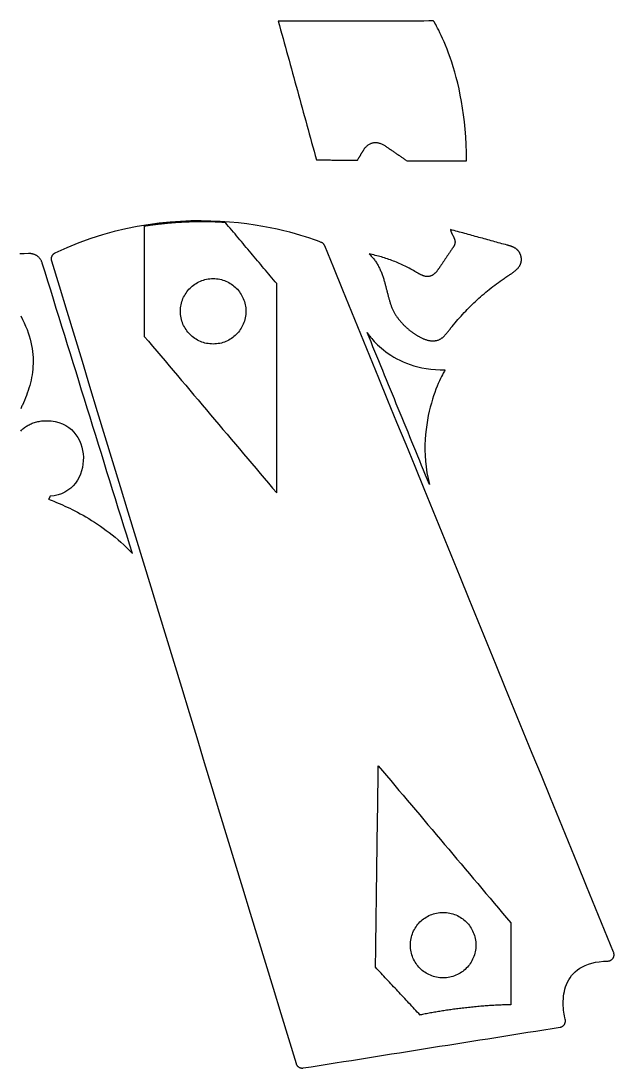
# Model space of a CAD drawing. Header units: metres. Extents: x 8 to 146, y -150 to -67.
# Drawn here: x 98.5 to 145.5, y -149.7 to -66.6 of the extents above; entities that cross this region are included whole.
import ezdxf

# ---------------------------------------------------------------- set-up
doc = ezdxf.new("R2010")
doc.units = ezdxf.units.M

msp = doc.modelspace()

# ---------------------------------------------------------------- linework, layer by layer
for points in [[(131.197858, -66.603118), (130.813048, -66.60388), (130.428238, -66.604642), (130.043428, -66.605404), (129.658618, -66.606166), (129.273808, -66.606928), (128.888998, -66.60769), (128.504188, -66.608452), (128.119378, -66.609214), (127.734568, -66.609976), (127.349758, -66.610738), (126.964948, -66.6115), (126.580138, -66.612262), (126.195328, -66.613024), (125.810518, -66.613786), (125.425708, -66.614548), (125.040898, -66.61531), (124.656088, -66.616072), (124.271278, -66.616834), (123.886468, -66.617596), (123.501658, -66.618358), (123.116848, -66.61912), (122.732038, -66.619882), (122.347228, -66.620644), (121.962418, -66.621406), (121.577608, -66.622168), (121.192798, -66.62293), (120.807988, -66.623692), (120.423178, -66.624454), (120.038368, -66.625216), (119.653558, -66.625978), (119.268748, -66.62674), (118.883938, -66.627502), (118.978426, -66.971418), (119.072914, -67.315334), (119.167402, -67.65925), (119.26189, -68.003166), (119.356378, -68.347082), (119.450866, -68.690998), (119.545354, -69.034914), (119.639842, -69.37883), (119.73433, -69.722746), (119.828818, -70.066662), (119.923306, -70.410578), (120.017794, -70.754494), (120.112282, -71.09841), (120.20677, -71.442326), (120.301258, -71.786242), (120.395746, -72.130158), (120.490234, -72.474074), (120.584722, -72.81799), (120.67921, -73.161906), (120.773698, -73.505822), (120.868186, -73.849738), (120.962674, -74.193654), (121.057162, -74.53757), (121.15165, -74.881486), (121.246138, -75.225402), (121.340626, -75.569318), (121.435114, -75.913234), (121.529602, -76.25715), (121.62409, -76.601066), (121.718578, -76.944982), (121.813066, -77.288898), (121.907554, -77.632814), (122.009408, -77.633068), (122.111262, -77.633322), (122.213116, -77.633576), (122.31497, -77.63383), (122.416824, -77.634084), (122.518678, -77.634338), (122.620532, -77.634592), (122.722386, -77.634846), (122.82424, -77.6351), (122.926094, -77.635354), (123.027948, -77.635608), (123.129802, -77.635862), (123.231656, -77.636116), (123.33351, -77.63637), (123.435364, -77.636624), (123.537218, -77.636878), (123.639072, -77.637132), (123.740926, -77.637386), (123.84278, -77.63764), (123.944634, -77.637894), (124.046488, -77.638148), (124.148342, -77.638402), (124.250196, -77.638656), (124.35205, -77.63891), (124.453904, -77.639164), (124.555758, -77.639418), (124.657612, -77.639672), (124.759466, -77.639926), (124.86132, -77.64018), (124.963174, -77.640434), (125.065028, -77.640688), (125.166882, -77.640942), (125.184154, -77.612494), (125.201426, -77.584046), (125.218698, -77.555598), (125.23597, -77.52715), (125.253242, -77.498702), (125.270514, -77.470254), (125.287786, -77.441806), (125.305058, -77.413358), (125.32233, -77.38491), (125.339602, -77.356462), (125.356874, -77.328014), (125.374146, -77.299566), (125.391418, -77.271118), (125.40869, -77.24267), (125.425962, -77.214222), (125.443234, -77.185774), (125.460506, -77.157326), (125.477778, -77.128878), (125.49505, -77.10043), (125.512322, -77.071982), (125.529594, -77.043534), (125.546866, -77.015086), (125.564138, -76.986638), (125.58141, -76.95819), (125.598682, -76.929742), (125.615954, -76.901294), (125.633226, -76.872846), (125.650498, -76.844398), (125.66777, -76.81595), (125.685042, -76.787502), (125.702314, -76.759054), (125.719586, -76.730606), (125.759718, -76.68006), (125.800866, -76.632308), (125.84303, -76.58735), (125.88621, -76.545186), (125.930406, -76.505816), (125.975364, -76.46924), (126.021338, -76.435458), (126.068074, -76.40447), (126.115572, -76.376276), (126.163832, -76.350876), (126.212854, -76.32827), (126.262384, -76.308458), (126.312676, -76.29144), (126.363476, -76.277216), (126.414784, -76.265786), (126.4666, -76.25715), (126.518924, -76.251308), (126.571502, -76.248006), (126.624588, -76.247498), (126.677928, -76.249784), (126.731522, -76.254864), (126.78537, -76.262738), (126.839472, -76.273406), (126.893828, -76.286614), (126.948184, -76.302616), (127.002794, -76.321412), (127.057404, -76.343002), (127.112014, -76.367132), (127.166624, -76.394056), (127.22098, -76.423774), (127.275336, -76.456286), (127.329438, -76.491338), (127.384556, -76.529184), (127.439674, -76.56703), (127.494792, -76.604876), (127.54991, -76.642722), (127.605028, -76.680568), (127.660146, -76.718414), (127.715264, -76.75626), (127.770382, -76.794106), (127.8255, -76.831952), (127.880618, -76.869798), (127.935736, -76.907644), (127.990854, -76.94549), (128.045972, -76.983336), (128.10109, -77.021182), (128.156208, -77.059028), (128.211326, -77.096874), (128.266444, -77.13472), (128.321562, -77.172566), (128.37668, -77.210412), (128.431798, -77.248258), (128.486916, -77.286104), (128.542034, -77.32395), (128.597152, -77.361796), (128.65227, -77.399642), (128.707388, -77.437488), (128.762506, -77.475334), (128.817624, -77.51318), (128.872742, -77.551026), (128.92786, -77.588872), (128.982978, -77.626718), (129.038096, -77.664564), (129.093214, -77.70241), (129.240788, -77.70241), (129.388362, -77.70241), (129.535936, -77.70241), (129.68351, -77.70241), (129.831084, -77.70241), (129.978658, -77.70241), (130.126232, -77.70241), (130.273806, -77.70241), (130.42138, -77.70241), (130.568954, -77.70241), (130.716528, -77.70241), (130.864102, -77.70241), (131.011676, -77.70241), (131.15925, -77.70241), (131.306824, -77.70241), (131.454398, -77.70241), (131.601972, -77.70241), (131.749546, -77.70241), (131.89712, -77.70241), (132.044694, -77.70241), (132.192268, -77.70241), (132.339842, -77.70241), (132.487416, -77.70241), (132.63499, -77.70241), (132.782564, -77.70241), (132.930138, -77.70241), (133.077712, -77.70241), (133.225286, -77.70241), (133.37286, -77.70241), (133.520434, -77.70241), (133.668008, -77.70241), (133.815582, -77.70241), (133.810248, -77.049376), (133.790182, -76.414122), (133.7564, -75.796902), (133.709918, -75.19797), (133.651752, -74.61758), (133.582664, -74.055732), (133.503924, -73.51268), (133.416294, -72.988678), (133.32079, -72.48398), (133.218428, -71.998586), (133.110224, -71.53275), (132.99694, -71.086726), (132.879846, -70.660514), (132.759704, -70.254368), (132.63753, -69.868542), (132.51434, -69.50329), (132.39115, -69.158612), (132.268722, -68.835016), (132.148326, -68.532502), (132.030724, -68.25107), (131.916932, -67.991228), (131.807966, -67.752976), (131.704588, -67.536568), (131.608068, -67.342004), (131.519168, -67.169538), (131.438904, -67.019678), (131.368292, -66.89217), (131.308348, -66.787522), (131.260088, -66.705734), (131.224528, -66.64706), (131.20243, -66.611754), (131.19481, -66.599816)], [(145.470118, -140.510514), (144.7546, -138.758676), (144.039082, -137.006838), (143.323564, -135.255), (142.608046, -133.503162), (141.892528, -131.751324), (141.17701, -129.999486), (140.461492, -128.247648), (139.745974, -126.49581), (139.030456, -124.743972), (138.314938, -122.992134), (137.59942, -121.240296), (136.883902, -119.488458), (136.168384, -117.73662), (135.452866, -115.984782), (134.737348, -114.232944), (134.02183, -112.481106), (133.306312, -110.729268), (132.590794, -108.97743), (131.875276, -107.225592), (131.159758, -105.473754), (130.44424, -103.721916), (129.728722, -101.970078), (129.013204, -100.21824), (128.297686, -98.466402), (127.582168, -96.714564), (126.86665, -94.962726), (126.151132, -93.210888), (125.435614, -91.45905), (124.720096, -89.707212), (124.004578, -87.955374), (123.28906, -86.203536), (122.573542, -84.451698), (122.568462, -84.43976), (122.563128, -84.428076), (122.55754, -84.416392), (122.551698, -84.404962), (122.545602, -84.393786), (122.539252, -84.38261), (122.532648, -84.371688), (122.52579, -84.36102), (122.518678, -84.350606), (122.511312, -84.340192), (122.503692, -84.330032), (122.495818, -84.320126), (122.48769, -84.310474), (122.479308, -84.301076), (122.470672, -84.291678), (122.461782, -84.282534), (122.452638, -84.273644), (122.443494, -84.265008), (122.434096, -84.256626), (122.424444, -84.248498), (122.414538, -84.240624), (122.404378, -84.233004), (122.393964, -84.225638), (122.38355, -84.218526), (122.372882, -84.211668), (122.36196, -84.205064), (122.350784, -84.198714), (122.339608, -84.192618), (122.328178, -84.186776), (122.316494, -84.181188), (122.30481, -84.175854), (122.292872, -84.170774), (122.131328, -84.107782), (121.924572, -84.030312), (121.673874, -83.940396), (121.380758, -83.840066), (121.04624, -83.731354), (120.671844, -83.616546), (120.258586, -83.49742), (119.80799, -83.376008), (119.321326, -83.254342), (118.799864, -83.134454), (118.244874, -83.018376), (117.657626, -82.907886), (117.039644, -82.80527), (116.391944, -82.71256), (115.71605, -82.631788), (115.013232, -82.564732), (114.28476, -82.513678), (113.531904, -82.480658), (112.755934, -82.46745), (111.95812, -82.47634), (111.139986, -82.509106), (110.302548, -82.568034), (109.44733, -82.654902), (108.575602, -82.771742), (107.688634, -82.92084), (106.787696, -83.103974), (105.874058, -83.323176), (104.94899, -83.580478), (104.014016, -83.878166), (103.070152, -84.218018), (102.118922, -84.602066), (101.161596, -85.032342), (101.140514, -85.04301), (101.120194, -85.05444), (101.100636, -85.066632), (101.08184, -85.079586), (101.063552, -85.093302), (101.046026, -85.10778), (101.029262, -85.12302), (101.01326, -85.139022), (100.99802, -85.155532), (100.983542, -85.172804), (100.969826, -85.190584), (100.957126, -85.208872), (100.945188, -85.227668), (100.934012, -85.246972), (100.923852, -85.266784), (100.914454, -85.287104), (100.905818, -85.307678), (100.898198, -85.32876), (100.891594, -85.350096), (100.885752, -85.371686), (100.880926, -85.39353), (100.877116, -85.415628), (100.874068, -85.43798), (100.872036, -85.460332), (100.87102, -85.482938), (100.87102, -85.505544), (100.872036, -85.528404), (100.874068, -85.551264), (100.877116, -85.574124), (100.88118, -85.596984), (100.886514, -85.61959), (100.892864, -85.642196), (101.499162, -87.632794), (102.10546, -89.623392), (102.711758, -91.61399), (103.318056, -93.604588), (103.924354, -95.595186), (104.530652, -97.585784), (105.13695, -99.576382), (105.743248, -101.56698), (106.349546, -103.557578), (106.955844, -105.548176), (107.562142, -107.538774), (108.16844, -109.529372), (108.774738, -111.51997), (109.381036, -113.510568), (109.987334, -115.501166), (110.593632, -117.491764), (111.19993, -119.482362), (111.806228, -121.47296), (112.412526, -123.463558), (113.018824, -125.454156), (113.625122, -127.444754), (114.23142, -129.435352), (114.837718, -131.42595), (115.444016, -133.416548), (116.050314, -135.407146), (116.656612, -137.397744), (117.26291, -139.388342), (117.869208, -141.37894), (118.475506, -143.369538), (119.081804, -145.360136), (119.688102, -147.350734), (120.2944, -149.341332), (120.301766, -149.363684), (120.310148, -149.385528), (120.319546, -149.406864), (120.329706, -149.427692), (120.340882, -149.447758), (120.35282, -149.467316), (120.36552, -149.486112), (120.378982, -149.5044), (120.393206, -149.521926), (120.408192, -149.53869), (120.42394, -149.554692), (120.440196, -149.570186), (120.457214, -149.584664), (120.47474, -149.598634), (120.492774, -149.611588), (120.511316, -149.62378), (120.53062, -149.63521), (120.550178, -149.645878), (120.570244, -149.65553), (120.590818, -149.66442), (120.611646, -149.672294), (120.632982, -149.679406), (120.654572, -149.685502), (120.67667, -149.690582), (120.699022, -149.694646), (120.721628, -149.697694), (120.744488, -149.699726), (120.767348, -149.700742), (120.790462, -149.700742), (120.81383, -149.699726), (120.837198, -149.697694), (120.860566, -149.694646), (121.49709, -149.593554), (122.133614, -149.492462), (122.770138, -149.39137), (123.406662, -149.290278), (124.043186, -149.189186), (124.67971, -149.088094), (125.316234, -148.987002), (125.952758, -148.88591), (126.589282, -148.784818), (127.225806, -148.683726), (127.86233, -148.582634), (128.498854, -148.481542), (129.135378, -148.38045), (129.771902, -148.279358), (130.408426, -148.178266), (131.04495, -148.077174), (131.681474, -147.976082), (132.317998, -147.87499), (132.954522, -147.773898), (133.591046, -147.672806), (134.22757, -147.571714), (134.864094, -147.470622), (135.500618, -147.36953), (136.137142, -147.268438), (136.773666, -147.167346), (137.41019, -147.066254), (138.046714, -146.965162), (138.683238, -146.86407), (139.319762, -146.762978), (139.956286, -146.661886), (140.59281, -146.560794), (141.229334, -146.459702), (141.256766, -146.454622), (141.283436, -146.448018), (141.309598, -146.440144), (141.334998, -146.431), (141.359636, -146.420586), (141.383512, -146.408902), (141.406626, -146.396202), (141.428978, -146.382232), (141.450314, -146.367246), (141.470888, -146.351244), (141.490446, -146.334226), (141.509242, -146.316446), (141.527022, -146.29765), (141.543786, -146.278092), (141.559534, -146.257772), (141.574266, -146.23669), (141.587728, -146.214846), (141.600174, -146.19224), (141.611604, -146.169126), (141.621764, -146.145504), (141.630654, -146.12112), (141.638274, -146.096228), (141.644624, -146.071082), (141.649704, -146.045428), (141.653514, -146.01952), (141.656054, -145.993358), (141.65707, -145.966688), (141.656816, -145.940018), (141.655038, -145.913094), (141.65199, -145.885916), (141.647418, -145.858738), (141.641322, -145.83156), (141.610588, -145.70329), (141.581378, -145.56486), (141.554454, -145.417032), (141.530578, -145.260568), (141.510512, -145.096738), (141.494764, -144.926304), (141.48435, -144.750028), (141.479778, -144.568926), (141.48181, -144.384014), (141.491208, -144.196308), (141.508734, -144.00657), (141.53515, -143.815816), (141.570964, -143.624808), (141.616938, -143.434816), (141.673834, -143.246348), (141.742668, -143.060674), (141.823694, -142.878556), (141.917928, -142.70101), (142.026132, -142.528798), (142.148814, -142.362936), (142.286736, -142.20444), (142.44066, -142.054072), (142.611348, -141.912848), (142.799562, -141.781784), (143.006064, -141.661642), (143.231362, -141.553438), (143.476218, -141.458188), (143.741394, -141.376654), (144.027652, -141.309852), (144.335754, -141.258544), (144.666462, -141.223746), (145.020284, -141.206474), (145.05305, -141.204696), (145.085054, -141.200886), (145.116296, -141.195298), (145.146522, -141.187678), (145.175986, -141.17828), (145.204434, -141.167104), (145.231866, -141.154404), (145.258282, -141.14018), (145.283682, -141.124432), (145.308066, -141.10716), (145.33118, -141.088618), (145.353278, -141.068806), (145.374106, -141.047724), (145.393664, -141.025372), (145.411952, -141.002004), (145.428716, -140.97762), (145.44421, -140.95222), (145.45818, -140.926058), (145.470626, -140.899134), (145.481548, -140.871448), (145.490692, -140.843), (145.498312, -140.814044), (145.504154, -140.78458), (145.508472, -140.754862), (145.510758, -140.724636), (145.511266, -140.694156), (145.509996, -140.663422), (145.506694, -140.632688), (145.501614, -140.6017), (145.494502, -140.570712), (145.485358, -140.539978), (145.473928, -140.509244)], [(108.243624, -82.895948), (108.244132, -83.168998), (108.24464, -83.442048), (108.245148, -83.715098), (108.245656, -83.988148), (108.246164, -84.261198), (108.246672, -84.534248), (108.24718, -84.807298), (108.247688, -85.080348), (108.248196, -85.353398), (108.248704, -85.626448), (108.249212, -85.899498), (108.24972, -86.172548), (108.250228, -86.445598), (108.250736, -86.718648), (108.251244, -86.991698), (108.251752, -87.264748), (108.25226, -87.537798), (108.252768, -87.810848), (108.253276, -88.083898), (108.253784, -88.356948), (108.254292, -88.629998), (108.2548, -88.903048), (108.255308, -89.176098), (108.255816, -89.449148), (108.256324, -89.722198), (108.256832, -89.995248), (108.25734, -90.268298), (108.257848, -90.541348), (108.258356, -90.814398), (108.258864, -91.087448), (108.259372, -91.360498), (108.25988, -91.633548), (108.588048, -92.021914), (108.916216, -92.41028), (109.244384, -92.798646), (109.572552, -93.187012), (109.90072, -93.575378), (110.228888, -93.963744), (110.557056, -94.35211), (110.885224, -94.740476), (111.213392, -95.128842), (111.54156, -95.517208), (111.869728, -95.905574), (112.197896, -96.29394), (112.526064, -96.682306), (112.854232, -97.070672), (113.1824, -97.459038), (113.510568, -97.847404), (113.838736, -98.23577), (114.166904, -98.624136), (114.495072, -99.012502), (114.82324, -99.400868), (115.151408, -99.789234), (115.479576, -100.1776), (115.807744, -100.565966), (116.135912, -100.954332), (116.46408, -101.342698), (116.792248, -101.731064), (117.120416, -102.11943), (117.448584, -102.507796), (117.776752, -102.896162), (118.10492, -103.284528), (118.433088, -103.672894), (118.761256, -104.06126), (118.761256, -103.542084), (118.761256, -103.022908), (118.761256, -102.503732), (118.761256, -101.984556), (118.761256, -101.46538), (118.761256, -100.946204), (118.761256, -100.427028), (118.761256, -99.907852), (118.761256, -99.388676), (118.761256, -98.8695), (118.761256, -98.350324), (118.761256, -97.831148), (118.761256, -97.311972), (118.761256, -96.792796), (118.761256, -96.27362), (118.761256, -95.754444), (118.761256, -95.235268), (118.761256, -94.716092), (118.761256, -94.196916), (118.761256, -93.67774), (118.761256, -93.158564), (118.761256, -92.639388), (118.761256, -92.120212), (118.761256, -91.601036), (118.761256, -91.08186), (118.761256, -90.562684), (118.761256, -90.043508), (118.761256, -89.524332), (118.761256, -89.005156), (118.761256, -88.48598), (118.761256, -87.966804), (118.761256, -87.447628), (118.634002, -87.296244), (118.506748, -87.144606), (118.379494, -86.992968), (118.25224, -86.841584), (118.124986, -86.6902), (117.997732, -86.538562), (117.870478, -86.386924), (117.743224, -86.23554), (117.61597, -86.084156), (117.488716, -85.932518), (117.361462, -85.78088), (117.234208, -85.629496), (117.106954, -85.478112), (116.9797, -85.326474), (116.852446, -85.174836), (116.725192, -85.023452), (116.597938, -84.872068), (116.470684, -84.72043), (116.34343, -84.568792), (116.216176, -84.417408), (116.088922, -84.266024), (115.961668, -84.114386), (115.834414, -83.962748), (115.70716, -83.811364), (115.579906, -83.65998), (115.452652, -83.508342), (115.325398, -83.356704), (115.198144, -83.20532), (115.07089, -83.053936), (114.943636, -82.902298), (114.816382, -82.75066), (114.689128, -82.599276), (114.554254, -82.591402), (114.418618, -82.584036), (114.281966, -82.577178), (114.144298, -82.570828), (114.005614, -82.564986), (113.866168, -82.559906), (113.725706, -82.555334), (113.584228, -82.551524), (113.441988, -82.548222), (113.298732, -82.545682), (113.154714, -82.54365), (113.00968, -82.54238), (112.863884, -82.541872), (112.717072, -82.542126), (112.569498, -82.543142), (112.420908, -82.544666), (112.271556, -82.546952), (112.121188, -82.55), (111.970058, -82.554064), (111.818166, -82.55889), (111.665258, -82.564478), (111.511588, -82.570828), (111.357156, -82.57794), (111.201962, -82.586068), (111.045752, -82.594958), (110.88878, -82.60461), (110.731046, -82.615278), (110.57255, -82.626708), (110.413292, -82.639154), (110.253272, -82.652616), (110.09249, -82.66684), (109.930946, -82.68208), (109.876336, -82.687414), (109.821726, -82.692748), (109.76737, -82.698336), (109.713014, -82.703924), (109.658912, -82.709512), (109.60481, -82.715354), (109.550962, -82.721196), (109.497114, -82.727038), (109.44352, -82.733134), (109.389926, -82.73923), (109.336586, -82.745326), (109.283246, -82.751676), (109.23016, -82.758026), (109.177074, -82.764376), (109.124242, -82.77098), (109.07141, -82.777584), (109.018832, -82.784188), (108.966254, -82.791046), (108.91393, -82.797904), (108.861606, -82.804762), (108.809536, -82.811874), (108.757466, -82.818986), (108.70565, -82.826098), (108.653834, -82.833464), (108.602272, -82.84083), (108.55071, -82.848196), (108.499402, -82.855562), (108.448094, -82.863182), (108.39704, -82.870802), (108.345986, -82.878422), (108.295186, -82.886042), (108.244386, -82.893916)], [(138.134598, -85.27669), (138.12901, -85.254846), (138.122914, -85.233256), (138.11631, -85.211666), (138.109452, -85.19033), (138.102086, -85.168994), (138.094212, -85.147912), (138.086084, -85.127084), (138.077448, -85.106256), (138.068304, -85.085682), (138.058906, -85.065362), (138.049, -85.045296), (138.038586, -85.02523), (138.027918, -85.005418), (138.016742, -84.98586), (138.005312, -84.966556), (137.993374, -84.947506), (137.980928, -84.92871), (137.968228, -84.910168), (137.95502, -84.89188), (137.941558, -84.8741), (137.927588, -84.856574), (137.913364, -84.839302), (137.898632, -84.822284), (137.883646, -84.805774), (137.868152, -84.789518), (137.85215, -84.773516), (137.835894, -84.758022), (137.819384, -84.742782), (137.802366, -84.72805), (137.785094, -84.713572), (137.767314, -84.699602), (137.74928, -84.685886), (137.729722, -84.671662), (137.70991, -84.657946), (137.689844, -84.644738), (137.669524, -84.632038), (137.64895, -84.619592), (137.628122, -84.607654), (137.60704, -84.59597), (137.585704, -84.584794), (137.564114, -84.573872), (137.54227, -84.563458), (137.520426, -84.553298), (137.498328, -84.543392), (137.475976, -84.533994), (137.453624, -84.52485), (137.431018, -84.51596), (137.408412, -84.507324), (137.385552, -84.498942), (137.362692, -84.490814), (137.339578, -84.48294), (137.316464, -84.475066), (137.29335, -84.467446), (137.269982, -84.46008), (137.246614, -84.452714), (137.223246, -84.445602), (137.199878, -84.438744), (137.17651, -84.431886), (137.152888, -84.425028), (137.129266, -84.418424), (137.105644, -84.41182), (137.082022, -84.405216), (137.0584, -84.398612), (137.035032, -84.392262), (136.894824, -84.353654), (136.754362, -84.315046), (136.614154, -84.276438), (136.473692, -84.23783), (136.333484, -84.199222), (136.193022, -84.160614), (136.052814, -84.122006), (135.912352, -84.083398), (135.772144, -84.04479), (135.631682, -84.006182), (135.491474, -83.967574), (135.351012, -83.928966), (135.210804, -83.890358), (135.070342, -83.85175), (134.930134, -83.813142), (134.789672, -83.774534), (134.649464, -83.735926), (134.509002, -83.697318), (134.368794, -83.65871), (134.228332, -83.620102), (134.088124, -83.581494), (133.947662, -83.542886), (133.807454, -83.504278), (133.666992, -83.46567), (133.526784, -83.427062), (133.386322, -83.388454), (133.246114, -83.349846), (133.105652, -83.311238), (132.965444, -83.27263), (132.824982, -83.234022), (132.68452, -83.195414), (132.544312, -83.156806), (132.550662, -83.19262), (132.558536, -83.227926), (132.567934, -83.262978), (132.578856, -83.297776), (132.590794, -83.33232), (132.604002, -83.36661), (132.618226, -83.4009), (132.633212, -83.434936), (132.64896, -83.468718), (132.665216, -83.5025), (132.681726, -83.536028), (132.698744, -83.569556), (132.715762, -83.603084), (132.73278, -83.636358), (132.749798, -83.669632), (132.766562, -83.702906), (132.783072, -83.73618), (132.799074, -83.769454), (132.814314, -83.802728), (132.828792, -83.836002), (132.842254, -83.86953), (132.8547, -83.903058), (132.86613, -83.936586), (132.876036, -83.970368), (132.884672, -84.004404), (132.891784, -84.03844), (132.897118, -84.07273), (132.90042, -84.107274), (132.901944, -84.142072), (132.901182, -84.177124), (132.898134, -84.21243), (132.8928, -84.24799), (132.89026, -84.260944), (132.887466, -84.273644), (132.884418, -84.286344), (132.880862, -84.299044), (132.877052, -84.31149), (132.872988, -84.323936), (132.86867, -84.336382), (132.864098, -84.348574), (132.859272, -84.360766), (132.854192, -84.372958), (132.849112, -84.384896), (132.843778, -84.396834), (132.83819, -84.408772), (132.832348, -84.420456), (132.826506, -84.43214), (132.82041, -84.443824), (132.81406, -84.455508), (132.80771, -84.466938), (132.801106, -84.478368), (132.794502, -84.489798), (132.787644, -84.501228), (132.780786, -84.512658), (132.773928, -84.523834), (132.766816, -84.53501), (132.759704, -84.546186), (132.752592, -84.557362), (132.745226, -84.568538), (132.73786, -84.579714), (132.730494, -84.590636), (132.723128, -84.601558), (132.715762, -84.61248), (132.708396, -84.623402), (132.676138, -84.671408), (132.64388, -84.719414), (132.611622, -84.76742), (132.579364, -84.815426), (132.547106, -84.863432), (132.514848, -84.911438), (132.48259, -84.959444), (132.450332, -85.00745), (132.418074, -85.055456), (132.385816, -85.103462), (132.353558, -85.151468), (132.3213, -85.199474), (132.289042, -85.24748), (132.256784, -85.295486), (132.224526, -85.343492), (132.192268, -85.391498), (132.16001, -85.439504), (132.127752, -85.48751), (132.095494, -85.535516), (132.063236, -85.583522), (132.030978, -85.631528), (131.99872, -85.679534), (131.966462, -85.72754), (131.934204, -85.775546), (131.901946, -85.823552), (131.869688, -85.871558), (131.83743, -85.919564), (131.805172, -85.96757), (131.772914, -86.015576), (131.740656, -86.063582), (131.708398, -86.111588), (131.67614, -86.159594), (131.656582, -86.18855), (131.63677, -86.217506), (131.616704, -86.246716), (131.596384, -86.275926), (131.57581, -86.304882), (131.554982, -86.333838), (131.5339, -86.36254), (131.51231, -86.390988), (131.490466, -86.419182), (131.468114, -86.447122), (131.445508, -86.474808), (131.422394, -86.501986), (131.399026, -86.528656), (131.37515, -86.554818), (131.350766, -86.580472), (131.326128, -86.605364), (131.300982, -86.629494), (131.275328, -86.652862), (131.249166, -86.675468), (131.222496, -86.697312), (131.195318, -86.71814), (131.167632, -86.737952), (131.139184, -86.756748), (131.110228, -86.774528), (131.080764, -86.791292), (131.050538, -86.806786), (131.019804, -86.82101), (130.988308, -86.833964), (130.956304, -86.845648), (130.923538, -86.856062), (130.89001, -86.864952), (130.85572, -86.872318), (130.82143, -86.877906), (130.787394, -86.88197), (130.753358, -86.88451), (130.719576, -86.885526), (130.685794, -86.885018), (130.652012, -86.88324), (130.618484, -86.880192), (130.584956, -86.875874), (130.551682, -86.870286), (130.518408, -86.863428), (130.485388, -86.855554), (130.452368, -86.846664), (130.419602, -86.836758), (130.386836, -86.825836), (130.354324, -86.814152), (130.321812, -86.801706), (130.289554, -86.788498), (130.257296, -86.774528), (130.225292, -86.759796), (130.193288, -86.744556), (130.161538, -86.728808), (130.130042, -86.712552), (130.098546, -86.695788), (130.067304, -86.67877), (130.036316, -86.661498), (130.005328, -86.643972), (129.974594, -86.626192), (129.944114, -86.608158), (129.913634, -86.590124), (129.883408, -86.57209), (129.853436, -86.554056), (129.823464, -86.536022), (129.71526, -86.47176), (129.606548, -86.408768), (129.497074, -86.347046), (129.386838, -86.28634), (129.276094, -86.226904), (129.164588, -86.168738), (129.052574, -86.111842), (128.939798, -86.055962), (128.826514, -86.001352), (128.712468, -85.948012), (128.597914, -85.895942), (128.482852, -85.845142), (128.367282, -85.795612), (128.25095, -85.747352), (128.13411, -85.700108), (128.016762, -85.654134), (127.898906, -85.60943), (127.780542, -85.565996), (127.661924, -85.523832), (127.542798, -85.482938), (127.423164, -85.443314), (127.303022, -85.40496), (127.182626, -85.36813), (127.061722, -85.33257), (126.940564, -85.29828), (126.818898, -85.26526), (126.696978, -85.23351), (126.57455, -85.20303), (126.451868, -85.174074), (126.328932, -85.146388), (126.205742, -85.119972), (126.082044, -85.094826), (126.14021, -85.146896), (126.196852, -85.20049), (126.251716, -85.255354), (126.305056, -85.311488), (126.356872, -85.368892), (126.407164, -85.427566), (126.455932, -85.48751), (126.503176, -85.54847), (126.54915, -85.6107), (126.5936, -85.673946), (126.63678, -85.738208), (126.67869, -85.803486), (126.71933, -85.869526), (126.7587, -85.936582), (126.7968, -86.0044), (126.83363, -86.07298), (126.869444, -86.142322), (126.903988, -86.212172), (126.937516, -86.282784), (126.970028, -86.353904), (127.00127, -86.425532), (127.031496, -86.497668), (127.06096, -86.570312), (127.089408, -86.643464), (127.11684, -86.71687), (127.14351, -86.79053), (127.169418, -86.864444), (127.19431, -86.938612), (127.21844, -87.013034), (127.241808, -87.087456), (127.264668, -87.162132), (127.286766, -87.236808), (127.304292, -87.297514), (127.321564, -87.35822), (127.338582, -87.41918), (127.355092, -87.48014), (127.371602, -87.5411), (127.387858, -87.602314), (127.40386, -87.663528), (127.419608, -87.724742), (127.435356, -87.785956), (127.45085, -87.84717), (127.466344, -87.908384), (127.481838, -87.969598), (127.497332, -88.030812), (127.512826, -88.092026), (127.52832, -88.15324), (127.543814, -88.214454), (127.559562, -88.275668), (127.57531, -88.336882), (127.591312, -88.398096), (127.607314, -88.45931), (127.62357, -88.52027), (127.64008, -88.58123), (127.656844, -88.64219), (127.673862, -88.70315), (127.691134, -88.763856), (127.708914, -88.824562), (127.726948, -88.885014), (127.74549, -88.945466), (127.764286, -89.005918), (127.78359, -89.066116), (127.803402, -89.126314), (127.823722, -89.186258), (127.844042, -89.243916), (127.865378, -89.300812), (127.887476, -89.356946), (127.91059, -89.412318), (127.934466, -89.467182), (127.959358, -89.521284), (127.985012, -89.574878), (128.011428, -89.62771), (128.038606, -89.680034), (128.0668, -89.731596), (128.095756, -89.78265), (128.125474, -89.833196), (128.155954, -89.883234), (128.187196, -89.932764), (128.2192, -89.981786), (128.251966, -90.0303), (128.285494, -90.078306), (128.31953, -90.126058), (128.354328, -90.173302), (128.389888, -90.220038), (128.42621, -90.26652), (128.46304, -90.312494), (128.500632, -90.358214), (128.538986, -90.40368), (128.577848, -90.448892), (128.617472, -90.49385), (128.657604, -90.5383), (128.698244, -90.582496), (128.739646, -90.626692), (128.781556, -90.670634), (128.823974, -90.714322), (128.867154, -90.757756), (128.900174, -90.790522), (128.933448, -90.823034), (128.966976, -90.855038), (129.000758, -90.886788), (129.034794, -90.918284), (129.069084, -90.949526), (129.103628, -90.980514), (129.138426, -91.011248), (129.173478, -91.041728), (129.208784, -91.0717), (129.244344, -91.101418), (129.280158, -91.130882), (129.316226, -91.160092), (129.352548, -91.189048), (129.389124, -91.217496), (129.425954, -91.24569), (129.463038, -91.27363), (129.500376, -91.301062), (129.537968, -91.32824), (129.575814, -91.355164), (129.613914, -91.381834), (129.652268, -91.407996), (129.690876, -91.433904), (129.729738, -91.459558), (129.768854, -91.484704), (129.808224, -91.509596), (129.847848, -91.534234), (129.887726, -91.558364), (129.927604, -91.58224), (129.967736, -91.605862), (130.008122, -91.628976), (130.048762, -91.651836), (130.095244, -91.677236), (130.142234, -91.702128), (130.189986, -91.726258), (130.238246, -91.74988), (130.287014, -91.77274), (130.33629, -91.794838), (130.386074, -91.816174), (130.436112, -91.836494), (130.486658, -91.855798), (130.537458, -91.874086), (130.588512, -91.891358), (130.63982, -91.90736), (130.691382, -91.922092), (130.743198, -91.935554), (130.795014, -91.947746), (130.847084, -91.958414), (130.899154, -91.967558), (130.951224, -91.975178), (131.003294, -91.981274), (131.055364, -91.985592), (131.10718, -91.988132), (131.158996, -91.988894), (131.210558, -91.987878), (131.261866, -91.98483), (131.31292, -91.97975), (131.36372, -91.972638), (131.414266, -91.963494), (131.464304, -91.952064), (131.514088, -91.938348), (131.563364, -91.922346), (131.612132, -91.904058), (131.660392, -91.88323), (131.696968, -91.86545), (131.732782, -91.846654), (131.76758, -91.826842), (131.801616, -91.80576), (131.83489, -91.783662), (131.867402, -91.760802), (131.899152, -91.736926), (131.93014, -91.712288), (131.96062, -91.686888), (131.990338, -91.660726), (132.019548, -91.633802), (132.04825, -91.606116), (132.076444, -91.577922), (132.10413, -91.54922), (132.131308, -91.519756), (132.157978, -91.490038), (132.18414, -91.459812), (132.210048, -91.429078), (132.235702, -91.39809), (132.261102, -91.366848), (132.286248, -91.335352), (132.31114, -91.303602), (132.335778, -91.271852), (132.360162, -91.240102), (132.384546, -91.208352), (132.408676, -91.176602), (132.432806, -91.144852), (132.456936, -91.113102), (132.481066, -91.081606), (132.505196, -91.050364), (132.529326, -91.019376), (132.55371, -90.988642), (132.667502, -90.84691), (132.782564, -90.706194), (132.898896, -90.566494), (133.016498, -90.42781), (133.135116, -90.290396), (133.255004, -90.153998), (133.376162, -90.018616), (133.49859, -89.884504), (133.622288, -89.751408), (133.747002, -89.619582), (133.872986, -89.489026), (134.00024, -89.359486), (134.128764, -89.231216), (134.258304, -89.104216), (134.389114, -88.978232), (134.521194, -88.853518), (134.65429, -88.730074), (134.788656, -88.6079), (134.924292, -88.486996), (135.060944, -88.367362), (135.198866, -88.248998), (135.338058, -88.131904), (135.478266, -88.016334), (135.619744, -87.902034), (135.762492, -87.789004), (135.906256, -87.677498), (136.05129, -87.567262), (136.19734, -87.458296), (136.34466, -87.350854), (136.492996, -87.244682), (136.642602, -87.140034), (136.793224, -87.03691), (136.8044, -87.02929), (136.815576, -87.02167), (136.826752, -87.01405), (136.837928, -87.00643), (136.849104, -86.99881), (136.86028, -86.99119), (136.871456, -86.98357), (136.882632, -86.97595), (136.893808, -86.96833), (136.904984, -86.96071), (136.91616, -86.95309), (136.927336, -86.94547), (136.938512, -86.93785), (136.949688, -86.93023), (136.960864, -86.92261), (136.97204, -86.915244), (136.983216, -86.907878), (136.994392, -86.900512), (137.005568, -86.893146), (137.016744, -86.88578), (137.02792, -86.878414), (137.03935, -86.871048), (137.05078, -86.863682), (137.06221, -86.856316), (137.07364, -86.84895), (137.08507, -86.841584), (137.0965, -86.834218), (137.10793, -86.826852), (137.11936, -86.819486), (137.13079, -86.81212), (137.14222, -86.804754), (137.15365, -86.797642), (137.18794, -86.775544), (137.222484, -86.753192), (137.257028, -86.73084), (137.291572, -86.708234), (137.326116, -86.685628), (137.36066, -86.662768), (137.395204, -86.639654), (137.429494, -86.616286), (137.46353, -86.592664), (137.497312, -86.568788), (137.53084, -86.544658), (137.564114, -86.52002), (137.59688, -86.495128), (137.629392, -86.469728), (137.661396, -86.444074), (137.692892, -86.417912), (137.72388, -86.391242), (137.754106, -86.364064), (137.783824, -86.336378), (137.81278, -86.308184), (137.840974, -86.279482), (137.868406, -86.250018), (137.894822, -86.220046), (137.920476, -86.189312), (137.945114, -86.15807), (137.968736, -86.126066), (137.991342, -86.0933), (138.012932, -86.059772), (138.033252, -86.025482), (138.052556, -85.99043), (138.07059, -85.954616), (138.087354, -85.917786), (138.095482, -85.898482), (138.103102, -85.879178), (138.110214, -85.85962), (138.117072, -85.840062), (138.123422, -85.82025), (138.129264, -85.800438), (138.134598, -85.780372), (138.139678, -85.760306), (138.14425, -85.74024), (138.148314, -85.71992), (138.152124, -85.6996), (138.155426, -85.67928), (138.15822, -85.658706), (138.16076, -85.638132), (138.162792, -85.617558), (138.164316, -85.596984), (138.165586, -85.57641), (138.166348, -85.555836), (138.166602, -85.535262), (138.166602, -85.514688), (138.166094, -85.494114), (138.165332, -85.47354), (138.164062, -85.452966), (138.162284, -85.432392), (138.160252, -85.411818), (138.157712, -85.391244), (138.154918, -85.37067), (138.151616, -85.350096), (138.14806, -85.329776), (138.143996, -85.309456), (138.139678, -85.289136), (138.134852, -85.268816)], [(100.167186, -85.81009), (100.152454, -85.766148), (100.135944, -85.723222), (100.11791, -85.681312), (100.098098, -85.640418), (100.076762, -85.600794), (100.053902, -85.562186), (100.029518, -85.524848), (100.00361, -85.488526), (99.976432, -85.453474), (99.94773, -85.419692), (99.917758, -85.38718), (99.886516, -85.355938), (99.854004, -85.32622), (99.820476, -85.297772), (99.785678, -85.270848), (99.749864, -85.245448), (99.713034, -85.221572), (99.675188, -85.19922), (99.63658, -85.178392), (99.596956, -85.159088), (99.55657, -85.141308), (99.515422, -85.125306), (99.473512, -85.111082), (99.43084, -85.098382), (99.38766, -85.08746), (99.343972, -85.078316), (99.299776, -85.071204), (99.255072, -85.06587), (99.20986, -85.062314), (99.16414, -85.06079), (99.118166, -85.061298), (99.071938, -85.063838), (98.730308, -85.077046), (98.388678, -85.090254)], [(98.454972, -99.143566), (98.513646, -99.084892), (98.574352, -99.027742), (98.63709, -98.97237), (98.70186, -98.91903), (98.768408, -98.867468), (98.836988, -98.817938), (98.9076, -98.77044), (98.980244, -98.724974), (99.05492, -98.68154), (99.131628, -98.640392), (99.210368, -98.60153), (99.290886, -98.564954), (99.373436, -98.530664), (99.458018, -98.49866), (99.544632, -98.469196), (99.633278, -98.442272), (99.723956, -98.417888), (99.816666, -98.396298), (99.911408, -98.377248), (100.007928, -98.360992), (100.10648, -98.34753), (100.207064, -98.337116), (100.30968, -98.329496), (100.414328, -98.324924), (100.521008, -98.3234), (100.865178, -98.33991), (101.187758, -98.387916), (101.488494, -98.465386), (101.76764, -98.570288), (102.024942, -98.700844), (102.260654, -98.854514), (102.474522, -99.02952), (102.6668, -99.22383), (102.837488, -99.435412), (102.986332, -99.662234), (103.113586, -99.90201), (103.218996, -100.152962), (103.302816, -100.412804), (103.365046, -100.679504), (103.405432, -100.95103), (103.424228, -101.225604), (103.421434, -101.50094), (103.39705, -101.775006), (103.350822, -102.04577), (103.283004, -102.310946), (103.193596, -102.568756), (103.082598, -102.817168), (102.949756, -103.053896), (102.795324, -103.277162), (102.619302, -103.48468), (102.42169, -103.674672), (102.202488, -103.844852), (101.961696, -103.993188), (101.699314, -104.117648), (101.415088, -104.2162), (101.109272, -104.286812), (100.781866, -104.327452), (100.778564, -104.334818), (100.775262, -104.342184), (100.77196, -104.34955), (100.768658, -104.356916), (100.765356, -104.364282), (100.762054, -104.371648), (100.758752, -104.379014), (100.755196, -104.38638), (100.75164, -104.393746), (100.748084, -104.401112), (100.744528, -104.408478), (100.740972, -104.415844), (100.737416, -104.42321), (100.73386, -104.430576), (100.730304, -104.437942), (100.726748, -104.445308), (100.723192, -104.452674), (100.719636, -104.46004), (100.71608, -104.467406), (100.712524, -104.474518), (100.708714, -104.48163), (100.704904, -104.488742), (100.701094, -104.495854), (100.697284, -104.502966), (100.693474, -104.510078), (100.689664, -104.51719), (100.685854, -104.524302), (100.682044, -104.531414), (100.678234, -104.538526), (100.674424, -104.545638), (100.670614, -104.55275), (100.666804, -104.559862), (100.800662, -104.6099), (100.943156, -104.66451), (101.093778, -104.723946), (101.252274, -104.788208), (101.41839, -104.857296), (101.591618, -104.931464), (101.77145, -105.010712), (101.957632, -105.09504), (102.149656, -105.184448), (102.347268, -105.27919), (102.54996, -105.379266), (102.757478, -105.48493), (102.969314, -105.595928), (103.185214, -105.712514), (103.40467, -105.834942), (103.627428, -105.962958), (103.85298, -106.096816), (104.080818, -106.236516), (104.310688, -106.382312), (104.542336, -106.534204), (104.775254, -106.692192), (105.008934, -106.856276), (105.243122, -107.02671), (105.477564, -107.203494), (105.711752, -107.386628), (105.945178, -107.576366), (106.177588, -107.772708), (106.408474, -107.975654), (106.637582, -108.185458), (106.864404, -108.401866), (107.088686, -108.625386), (107.30992, -108.855764), (107.086654, -108.135674), (106.863388, -107.415584), (106.640122, -106.695494), (106.416856, -105.975404), (106.19359, -105.255314), (105.970324, -104.535224), (105.747058, -103.815134), (105.523792, -103.095044), (105.300526, -102.374954), (105.07726, -101.654864), (104.853994, -100.934774), (104.630728, -100.214684), (104.407462, -99.494594), (104.184196, -98.774504), (103.96093, -98.054414), (103.737664, -97.334324), (103.514398, -96.614234), (103.291132, -95.894144), (103.067866, -95.174054), (102.8446, -94.453964), (102.621334, -93.733874), (102.398068, -93.013784), (102.174802, -92.293694), (101.951536, -91.573604), (101.72827, -90.853514), (101.505004, -90.133424), (101.281738, -89.413334), (101.058472, -88.693244), (100.835206, -87.973154), (100.61194, -87.253064), (100.388674, -86.532974), (100.165408, -85.812884)], [(116.315236, -89.64422), (116.311934, -89.777824), (116.302028, -89.90965), (116.285518, -90.039698), (116.262658, -90.16746), (116.233702, -90.29319), (116.19865, -90.41638), (116.157756, -90.53703), (116.111274, -90.654886), (116.059204, -90.769948), (116.0018, -90.881962), (115.939316, -90.990674), (115.871752, -91.096084), (115.799362, -91.197938), (115.7224, -91.295982), (115.640866, -91.390216), (115.555014, -91.480386), (115.464844, -91.566238), (115.37061, -91.647772), (115.272566, -91.724734), (115.170712, -91.797124), (115.065302, -91.864688), (114.95659, -91.927172), (114.844576, -91.984576), (114.729514, -92.036646), (114.611658, -92.083128), (114.491008, -92.124022), (114.367818, -92.159074), (114.242342, -92.18803), (114.11458, -92.21089), (113.984532, -92.2274), (113.852706, -92.237306), (113.719102, -92.240608), (113.585498, -92.237306), (113.453672, -92.2274), (113.323624, -92.21089), (113.195862, -92.18803), (113.070386, -92.159074), (112.947196, -92.124022), (112.826546, -92.083128), (112.70869, -92.036646), (112.593628, -91.984576), (112.481614, -91.927172), (112.372902, -91.864688), (112.267492, -91.797124), (112.165638, -91.724734), (112.067594, -91.647772), (111.97336, -91.566238), (111.88319, -91.480386), (111.797338, -91.390216), (111.715804, -91.295982), (111.638842, -91.197938), (111.566452, -91.096084), (111.498888, -90.990674), (111.436404, -90.881962), (111.379, -90.769948), (111.32693, -90.654886), (111.280448, -90.53703), (111.239554, -90.41638), (111.204502, -90.29319), (111.175546, -90.16746), (111.152686, -90.039698), (111.136176, -89.90965), (111.12627, -89.777824), (111.122968, -89.64422), (111.12627, -89.510616), (111.136176, -89.37879), (111.152686, -89.248742), (111.175546, -89.12098), (111.204502, -88.99525), (111.239554, -88.87206), (111.280448, -88.75141), (111.32693, -88.633554), (111.379, -88.518492), (111.436404, -88.406478), (111.498888, -88.297766), (111.566452, -88.192356), (111.638842, -88.090502), (111.715804, -87.992458), (111.797338, -87.898224), (111.88319, -87.808054), (111.97336, -87.722202), (112.067594, -87.640668), (112.165638, -87.563706), (112.267492, -87.491316), (112.372902, -87.423752), (112.481614, -87.361268), (112.593628, -87.303864), (112.70869, -87.251794), (112.826546, -87.205312), (112.947196, -87.164418), (113.070386, -87.129366), (113.195862, -87.10041), (113.323624, -87.07755), (113.453672, -87.06104), (113.585498, -87.051134), (113.719102, -87.047832), (113.852706, -87.051134), (113.984532, -87.06104), (114.11458, -87.07755), (114.242342, -87.10041), (114.367818, -87.129366), (114.491008, -87.164418), (114.611658, -87.205312), (114.729514, -87.251794), (114.844576, -87.303864), (114.95659, -87.361268), (115.065302, -87.423752), (115.170712, -87.491316), (115.272566, -87.563706), (115.37061, -87.640668), (115.464844, -87.722202), (115.555014, -87.808054), (115.640866, -87.898224), (115.7224, -87.992458), (115.799362, -88.090502), (115.871752, -88.192356), (115.939316, -88.297766), (116.0018, -88.406478), (116.059204, -88.518492), (116.111274, -88.633554), (116.157756, -88.75141), (116.19865, -88.87206), (116.233702, -88.99525), (116.262658, -89.12098), (116.285518, -89.248742), (116.302028, -89.37879), (116.311934, -89.510616), (116.315236, -89.64422)], [(98.457258, -90.008456), (98.600768, -90.280744), (98.731578, -90.549984), (98.850196, -90.81643), (98.956622, -91.079828), (99.051618, -91.340432), (99.135184, -91.597988), (99.207828, -91.85275), (99.269804, -92.104464), (99.32162, -92.353384), (99.36353, -92.599256), (99.396042, -92.842334), (99.41941, -93.082364), (99.433888, -93.3196), (99.439984, -93.553788), (99.437952, -93.785182), (99.428046, -94.013528), (99.410774, -94.23908), (99.38639, -94.461584), (99.355402, -94.68104), (99.318064, -94.897702), (99.274884, -95.111316), (99.225862, -95.321882), (99.17176, -95.529654), (99.112578, -95.734378), (99.048824, -95.936054), (98.981006, -96.134936), (98.909378, -96.33077), (98.834194, -96.523556), (98.755708, -96.713548), (98.674428, -96.900492), (98.590862, -97.084388), (98.55708, -97.158048), (98.52406, -97.231962), (98.491548, -97.30613), (98.459798, -97.380552)], [(125.92939, -91.32189), (125.934978, -91.33078), (125.951742, -91.356688), (125.979936, -91.398344), (126.019306, -91.454732), (126.07036, -91.524582), (126.132844, -91.606878), (126.207012, -91.70035), (126.292864, -91.803982), (126.390654, -91.91625), (126.500382, -92.036392), (126.622048, -92.163138), (126.755906, -92.295218), (126.901956, -92.431362), (127.060452, -92.570808), (127.23114, -92.712032), (127.414274, -92.854018), (127.610108, -92.995496), (127.818642, -93.13545), (128.039876, -93.27261), (128.274064, -93.40596), (128.520952, -93.53423), (128.781048, -93.656404), (129.054098, -93.771212), (129.340356, -93.877384), (129.640076, -93.973904), (129.953004, -94.059502), (130.279394, -94.133162), (130.6195, -94.193614), (130.973322, -94.239588), (131.34086, -94.270068), (131.722114, -94.284038), (132.117338, -94.279974), (132.110226, -94.291658), (132.089652, -94.326456), (132.056632, -94.383606), (132.012436, -94.462854), (131.95808, -94.563438), (131.894834, -94.685104), (131.823714, -94.82709), (131.74599, -94.988888), (131.662678, -95.169736), (131.575048, -95.36938), (131.484116, -95.587058), (131.391152, -95.822516), (131.297426, -96.074992), (131.203954, -96.343978), (131.111752, -96.628966), (131.02209, -96.929448), (130.936238, -97.244662), (130.855212, -97.574354), (130.780028, -97.917762), (130.711956, -98.274378), (130.652266, -98.643694), (130.601974, -99.025202), (130.56235, -99.418394), (130.53441, -99.822762), (130.51917, -100.237544), (130.518154, -100.662232), (130.532124, -101.096572), (130.562604, -101.539802), (130.610356, -101.99116), (130.676904, -102.450392), (130.763264, -102.91699), (130.870452, -103.390192), (130.71602, -103.013002), (130.561588, -102.635812), (130.407156, -102.258622), (130.252724, -101.881432), (130.098292, -101.504242), (129.94386, -101.127052), (129.789428, -100.749862), (129.634996, -100.372672), (129.480564, -99.995482), (129.326132, -99.618292), (129.1717, -99.241102), (129.017268, -98.863912), (128.862836, -98.486722), (128.708404, -98.109532), (128.553972, -97.732342), (128.39954, -97.355152), (128.245108, -96.977962), (128.090676, -96.600772), (127.936244, -96.223582), (127.781812, -95.846392), (127.62738, -95.469202), (127.472948, -95.092012), (127.318516, -94.714822), (127.164084, -94.337632), (127.009652, -93.960442), (126.85522, -93.583252), (126.700788, -93.206062), (126.546356, -92.828872), (126.391924, -92.451682), (126.237492, -92.074492), (126.08306, -91.697302), (125.928628, -91.320112)], [(130.130804, -145.491454), (130.020314, -145.37309), (129.909824, -145.254726), (129.799334, -145.136362), (129.688844, -145.017998), (129.578354, -144.899634), (129.467864, -144.78127), (129.357374, -144.662906), (129.246884, -144.544542), (129.136394, -144.426178), (129.025904, -144.307814), (128.915414, -144.18945), (128.804924, -144.071086), (128.694434, -143.952722), (128.583944, -143.834358), (128.473454, -143.715994), (128.362964, -143.59763), (128.252474, -143.479266), (128.141984, -143.360902), (128.031494, -143.242538), (127.921004, -143.124174), (127.810514, -143.00581), (127.700024, -142.887446), (127.589534, -142.769082), (127.479044, -142.650718), (127.368554, -142.532354), (127.258064, -142.41399), (127.147574, -142.295626), (127.037084, -142.177262), (126.926594, -142.058898), (126.816104, -141.940534), (126.705614, -141.82217), (126.595124, -141.703806), (126.601982, -141.204188), (126.60884, -140.70457), (126.615698, -140.204952), (126.622556, -139.705334), (126.629414, -139.205716), (126.636272, -138.706098), (126.64313, -138.20648), (126.649988, -137.706862), (126.656846, -137.207244), (126.663704, -136.707626), (126.670562, -136.208008), (126.67742, -135.70839), (126.684278, -135.208772), (126.691136, -134.709154), (126.697994, -134.209536), (126.704852, -133.709918), (126.71171, -133.2103), (126.718568, -132.710682), (126.725426, -132.211064), (126.732284, -131.711446), (126.739142, -131.211828), (126.746, -130.71221), (126.752858, -130.212592), (126.759716, -129.712974), (126.766574, -129.213356), (126.773432, -128.713738), (126.78029, -128.21412), (126.787148, -127.714502), (126.794006, -127.214884), (126.800864, -126.715266), (126.807722, -126.215648), (126.81458, -125.71603), (127.143002, -126.105412), (127.471424, -126.494794), (127.799846, -126.884176), (128.128268, -127.273558), (128.45669, -127.66294), (128.785112, -128.052322), (129.113534, -128.441704), (129.441956, -128.831086), (129.770378, -129.220468), (130.0988, -129.60985), (130.427222, -129.999232), (130.755644, -130.388614), (131.084066, -130.777996), (131.412488, -131.167378), (131.74091, -131.55676), (132.069332, -131.946142), (132.397754, -132.335524), (132.726176, -132.724906), (133.054598, -133.114288), (133.38302, -133.50367), (133.711442, -133.893052), (134.039864, -134.282434), (134.368286, -134.671816), (134.696708, -135.061198), (135.02513, -135.45058), (135.353552, -135.839962), (135.681974, -136.229344), (136.010396, -136.618726), (136.338818, -137.008108), (136.66724, -137.39749), (136.995662, -137.786872), (137.324084, -138.176254), (137.324084, -138.3792), (137.324084, -138.582146), (137.324084, -138.785092), (137.324084, -138.988038), (137.324084, -139.190984), (137.324084, -139.39393), (137.324084, -139.596876), (137.324084, -139.799822), (137.324084, -140.002768), (137.324084, -140.205714), (137.324084, -140.40866), (137.324084, -140.611606), (137.324084, -140.814552), (137.324084, -141.017498), (137.324084, -141.220444), (137.324084, -141.42339), (137.324084, -141.626336), (137.324084, -141.829282), (137.324084, -142.032228), (137.324084, -142.235174), (137.324084, -142.43812), (137.324084, -142.641066), (137.324084, -142.844012), (137.324084, -143.046958), (137.324084, -143.249904), (137.324084, -143.45285), (137.324084, -143.655796), (137.324084, -143.858742), (137.324084, -144.061688), (137.324084, -144.264634), (137.324084, -144.46758), (137.324084, -144.670526), (137.21588, -144.673574), (137.107168, -144.676876), (136.997948, -144.680432), (136.88822, -144.684242), (136.77773, -144.68856), (136.666732, -144.693132), (136.555226, -144.697958), (136.443212, -144.703038), (136.33069, -144.708626), (136.21766, -144.714468), (136.103868, -144.720564), (135.989568, -144.727168), (135.87476, -144.734026), (135.759444, -144.741138), (135.64362, -144.748758), (135.527288, -144.756632), (135.410448, -144.765014), (135.2931, -144.77365), (135.175244, -144.782794), (135.05688, -144.792192), (134.937754, -144.802098), (134.81812, -144.812258), (134.697978, -144.822926), (134.577328, -144.833848), (134.45617, -144.845278), (134.334504, -144.856962), (134.21233, -144.869154), (134.089902, -144.881854), (133.966966, -144.894808), (133.843522, -144.90827), (133.71957, -144.92224), (133.59511, -144.936464), (133.478778, -144.95018), (133.362954, -144.96415), (133.247638, -144.978374), (133.13283, -144.992852), (133.01853, -145.007584), (132.904738, -145.02257), (132.791454, -145.03781), (132.678678, -145.053304), (132.56641, -145.069052), (132.45465, -145.085054), (132.343398, -145.10131), (132.232654, -145.11782), (132.122418, -145.13433), (132.01269, -145.151094), (131.90347, -145.168112), (131.794758, -145.185384), (131.686808, -145.20291), (131.579366, -145.22069), (131.472432, -145.23847), (131.366006, -145.256504), (131.260088, -145.274792), (131.154678, -145.293334), (131.049776, -145.311876), (130.945382, -145.330672), (130.841496, -145.349722), (130.738118, -145.368772), (130.635502, -145.388076), (130.533394, -145.407634), (130.431794, -145.427192), (130.330702, -145.447004), (130.230118, -145.466816), (130.130042, -145.486882)], [(134.554976, -139.94511), (134.551674, -140.078714), (134.541768, -140.21054), (134.525258, -140.340334), (134.502398, -140.468096), (134.473442, -140.593826), (134.43839, -140.717016), (134.397496, -140.837666), (134.351014, -140.955522), (134.298944, -141.070584), (134.24154, -141.182598), (134.179056, -141.29131), (134.111492, -141.39672), (134.039102, -141.498574), (133.96214, -141.596618), (133.880606, -141.690852), (133.794754, -141.781022), (133.704584, -141.866874), (133.61035, -141.948408), (133.512306, -142.02537), (133.410452, -142.09776), (133.305042, -142.165324), (133.19633, -142.227808), (133.084316, -142.285212), (132.969254, -142.337282), (132.851398, -142.383764), (132.730748, -142.424658), (132.607558, -142.45971), (132.481828, -142.488666), (132.354066, -142.511526), (132.224018, -142.528036), (132.092192, -142.537942), (131.958588, -142.541244), (131.824984, -142.537942), (131.693158, -142.528036), (131.563364, -142.511526), (131.435602, -142.488666), (131.309872, -142.45971), (131.186682, -142.424658), (131.066032, -142.383764), (130.948176, -142.337282), (130.833114, -142.285212), (130.7211, -142.227808), (130.612388, -142.165324), (130.506978, -142.09776), (130.405124, -142.02537), (130.30708, -141.948408), (130.212846, -141.866874), (130.122676, -141.781022), (130.036824, -141.690852), (129.95529, -141.596618), (129.878328, -141.498574), (129.805938, -141.39672), (129.738374, -141.29131), (129.67589, -141.182598), (129.618486, -141.070584), (129.566416, -140.955522), (129.519934, -140.837666), (129.47904, -140.717016), (129.443988, -140.593826), (129.415032, -140.468096), (129.392172, -140.340334), (129.375662, -140.21054), (129.365756, -140.078714), (129.362454, -139.94511), (129.365756, -139.811506), (129.375662, -139.67968), (129.392172, -139.549632), (129.415032, -139.42187), (129.443988, -139.29614), (129.47904, -139.17295), (129.519934, -139.0523), (129.566416, -138.934444), (129.618486, -138.819382), (129.67589, -138.707368), (129.738374, -138.598656), (129.805938, -138.493246), (129.878328, -138.391392), (129.95529, -138.293348), (130.036824, -138.199114), (130.122676, -138.108944), (130.212846, -138.023092), (130.30708, -137.941558), (130.405124, -137.864596), (130.506978, -137.792206), (130.612388, -137.724642), (130.7211, -137.662158), (130.833114, -137.604754), (130.948176, -137.552684), (131.066032, -137.506202), (131.186682, -137.465308), (131.309872, -137.430256), (131.435602, -137.4013), (131.563364, -137.37844), (131.693158, -137.36193), (131.824984, -137.352024), (131.958588, -137.348722), (132.092192, -137.352024), (132.224018, -137.36193), (132.354066, -137.37844), (132.481828, -137.4013), (132.607558, -137.430256), (132.730748, -137.465308), (132.851398, -137.506202), (132.969254, -137.552684), (133.084316, -137.604754), (133.19633, -137.662158), (133.305042, -137.724642), (133.410452, -137.792206), (133.512306, -137.864596), (133.61035, -137.941558), (133.704584, -138.023092), (133.794754, -138.108944), (133.880606, -138.199114), (133.96214, -138.293348), (134.039102, -138.391392), (134.111492, -138.493246), (134.179056, -138.598656), (134.24154, -138.707368), (134.298944, -138.819382), (134.351014, -138.934444), (134.397496, -139.0523), (134.43839, -139.17295), (134.473442, -139.29614), (134.502398, -139.42187), (134.525258, -139.549632), (134.541768, -139.67968), (134.551674, -139.811506), (134.554976, -139.94511)]]:
    msp.add_lwpolyline(points)

doc.saveas('drawing.dxf')
